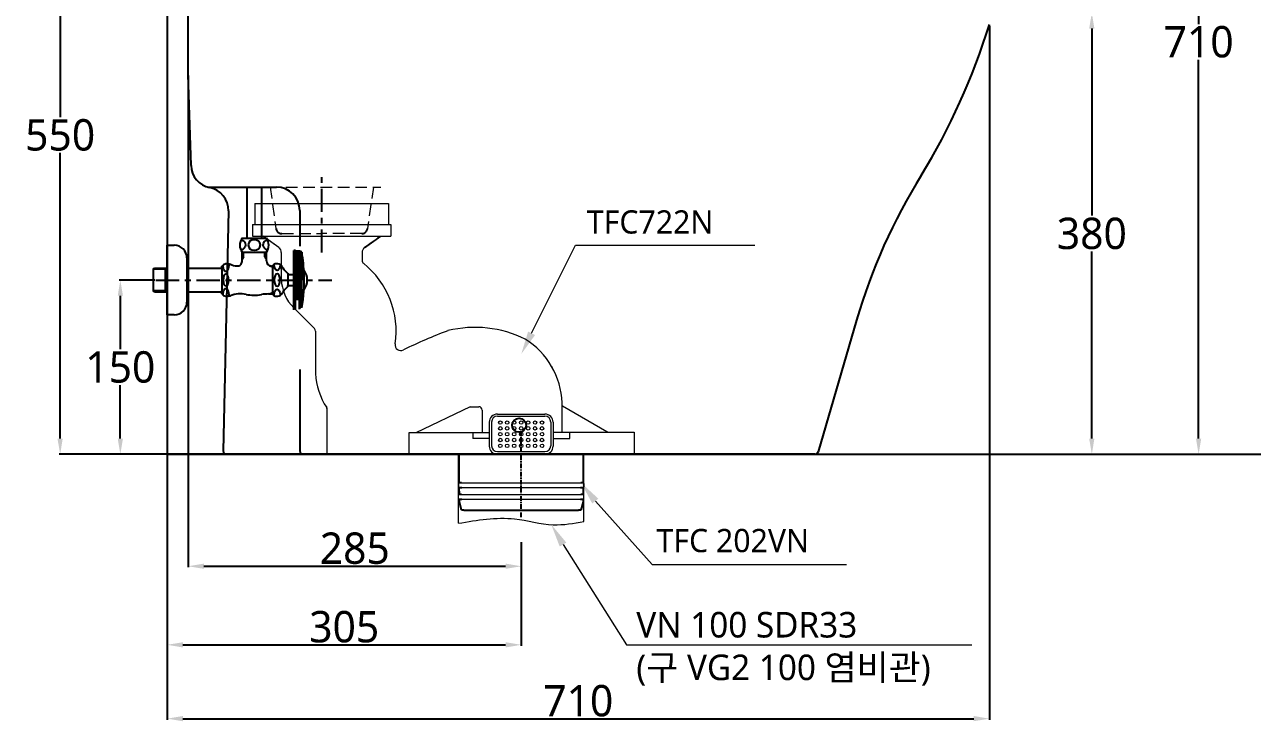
# Model space of a CAD drawing. Header units: millimetres. Extents: x 7257 to 9715, y -364 to 1930.
# Drawn here: x 7257 to 8314, y -364 to 236 of the extents above; entities that cross this region are included whole.
import ezdxf

# ---------------------------------------------------------------- set-up
doc = ezdxf.new("R2010")
doc.units = ezdxf.units.MM
doc.linetypes.add('CENTER', pattern=[7, 4, -1, 1, -1])
doc.linetypes.add('HIDDEN', pattern=[0.375, 0.25, -0.125])
for name, color, linetype, lineweight in [('1', 1, 'CENTER', 5), ('2', 2, 'HIDDEN', 9), ('3', 3, 'Continuous', 15)]:
    doc.layers.add(name, color=color, linetype=linetype, lineweight=lineweight)
for name, color, linetype in [('4', 4, 'Continuous'), ('6', 6, 'Continuous'), ('CEN', 1, 'CENTER')]:
    doc.layers.add(name, color=color, linetype=linetype)
doc.styles.add('GHS', font='romans', dxfattribs={"bigfont": 'ghs'})
doc.styles.add('ROMANS', font='NanumGothic.ttf', dxfattribs={"height": 10.144927})
doc.styles.get("Standard").update_dxf_attribs({"font": 'NanumGothic.ttf'})
doc.dimstyles.new('AM_ISO$0', dxfattribs={"dimtxt": 3.5, "dimasz": 2.5, "dimexe": 1, "dimexo": 1, "dimgap": 0.8, "dimtad": 1, "dimdec": 0, "dimlfac": 10, "dimdsep": 46, "dimtxsty": 'Standard', "dimcen": 0, "dimclrd": 256, "dimclre": 256, "dimclrt": 2, "dimadec": 0, "dimazin": 2, "dimtp": 0.1, "dimtm": 0.1, "dimtfac": 0.71, "dimtdec": 0, "dimtmove": 0, "dimatfit": 3, "dimfxl": 0, "dimlwd": -1, "dimlwe": -1, "dimarcsym": 0})

# ---------------------------------------------------------------- blocks, each defined once
blk = doc.blocks.new('BGFB')
at = {"color": 2, "linetype": 'Continuous', "lineweight": 0}
for p, q in [((-57.5, 0), (57.5, 0)), ((-57.5, 0), (-57.5, -18)), ((57.5, 0), (57.5, -18)), ((-59.5, -18), (59.5, -18)), ((-59.5, -18), (-59.5, -28)), ((59.5, -18), (59.5, -28)), ((-59.5, -28), (59.5, -28)), ((-36.9, -38), (-50.8, -28)), ((36.9, -38.1), (50.8, -28)), ((-34.8, -42.1), (-34.8, -65.3)), ((34.8, -42.1), (34.8, -49.1)), ((-24.1, -89.9), (-6.2, -107.6)), ((-5.3, -109.8), (-5.3, -146.3)), ((4.7, -215.9), (4.7, -177.4)), ((127.8, -174.9), (81.1, -197.3)), ((127.8, -174.9), (135.3, -174.9)), ((138.3, -177.9), (138.3, -197.3)), ((207.1, -196.8), (207.1, -171.6)), ((207.3, -174.1), (245.6, -196.4)), ((144.3, -188.3), (144.3, -208.9)), ((146.3, -188.1), (146.3, -208.6)), ((151.3, -181.3), (192.3, -181.3)), ((151.3, -183.1), (192.3, -183.1)), ((197.3, -188.1), (197.3, -208.6)), ((199.3, -188.3), (199.3, -208.9)), ((144.3, -197.3), (75.1, -197.3)), ((75.1, -197.3), (75.1, -215.9)), ((130.2, -197.3), (130.2, -202.4)), ((199.3, -196.8), (269.2, -196.8)), ((213.7, -202.4), (213.7, -196.8)), ((269.2, -196.8), (269.2, -215.9)), ((144.3, -202.4), (130.2, -202.4)), ((199.3, -202.4), (213.7, -202.4)), ((4.7, -215.9), (269.2, -215.9)), ((151.3, -213.6), (192.3, -213.6)), ((117.8, -240.9), (117.8, -243.9)), ((118.5, -240.4), (118.3, -240.4)), ((118.5, -240.4), (225.4, -240.4)), ((225.9, -240.9), (225.9, -243.9)), ((118.5, -244.4), (118.3, -244.4)), ((118.5, -244.4), (225.4, -244.4)), ((120.3, -250.4), (223.3, -250.4)), ((120.6, -254.4), (223, -254.4))]:
    blk.add_line(p, q, dxfattribs=at)
at = {"color": 3, "linetype": 'Continuous', "lineweight": 0}
for p, q in [((117.8, -275.3), (117.8, -215.9)), ((225.9, -273.8), (225.9, -215.9))]:
    blk.add_line(p, q, dxfattribs=at)
at = {"color": 2}
for p, q in [((118.5, -240.4), (118.4, -215.9)), ((225.3, -215.9), (225.2, -240.4)), ((225.2, -240.4), (223.3, -240.4)), ((120.3, -250.4), (118.3, -250.4)), ((118.5, -244.4), (120.6, -244.4)), ((118.6, -250.4), (118.5, -244.4)), ((223, -244.4), (225.2, -244.4)), ((225.4, -250.4), (223.3, -250.4)), ((225.2, -244.4), (225.1, -250.4)), ((118.3, -254.4), (120.6, -254.4)), ((118.6, -256.9), (118.6, -254.4)), ((120.4, -263.9), (118.6, -256.9)), ((122.4, -263.9), (120.4, -263.9)), ((122.4, -263.9), (171.8, -263.9)), ((171.8, -263.9), (221.2, -263.9)), ((223.2, -263.9), (221.2, -263.9)), ((223, -254.4), (225.4, -254.4)), ((225.1, -256.9), (223.2, -263.9)), ((225.1, -254.4), (225.1, -256.9))]:
    blk.add_line(p, q, dxfattribs=at)
blk.add_line((120.3, -240.4), (118.5, -240.4))
at = {"color": 2, "linetype": 'Continuous', "lineweight": 0}
for centre in [(153.8, -188.6), (153.8, -193.6), (153.8, -198.6), (153.8, -203.6), (153.8, -208.6)]:
    blk.add_circle(centre, 1.5, dxfattribs=at)
for centre, radius, start, end in [((-39.8, -42.1), 5, 0.0447, 54.1067), ((39.8, -42.1), 5, 125.8861, 179.7556), ((37.8, -49.1), 3, 179.7556, 231.4151), ((-10.7, -109.9), 74.8, 351.5468, 51.4151), ((1.6, -64.1), 36.4, 181.8849, 225.0733), ((-8.3, -109.8), 3, 0.0895, 45.2408), ((239.8, -464.9), 378.8, 110.2437, 116.5549), ((132, -202.9), 96.3, 63.2809, 103.9725), ((68.2, -121.6), 5, 171.5468, 296.5549), ((140.2, -174), 67, 2.0828, 58.4605), ((52.8, -143.8), 58.1, 182.4762, 213.3534), ((1.7, -177.4), 3, 0, 33.3534), ((135.3, -177.9), 3, 0, 90), ((151.3, -188.3), 7, 90, 180), ((151.3, -188.1), 5, 90, 180), ((192.3, -188.3), 7, 360, 90), ((192.3, -188.1), 5, 0, 90), ((247.1, -193.8), 3, 239.7939, 270), ((151.3, -208.9), 7, 179.7381, 270), ((151.3, -208.6), 5, 180, 270), ((192.3, -208.6), 5, 270, 0), ((192.3, -208.9), 7, 270, 0), ((118.3, -240.9), 0.5, 90, 180), ((225.4, -240.9), 0.5, 0, 90), ((118.3, -243.9), 0.5, 180, 270), ((118.3, -250.9), 0.5, 90, 180), ((225.4, -243.9), 0.5, 270, 360), ((225.4, -250.9), 0.5, 0, 90), ((118.3, -253.9), 0.5, 180, 270), ((225.4, -253.9), 0.5, 270, 0)]:
    blk.add_arc(centre, radius, start, end, dxfattribs=at)
at = {"color": 3, "linetype": 'Continuous', "lineweight": 0}
blk.add_spline([(117.8, -275.3), (166.2, -271.5), (199.4, -276.5), (225.9, -273.8)], degree=3, dxfattribs=at)
at = {"layer": '1', "color": 252, "linetype": 'Continuous'}
for q in [(-50.8, -28), (-50.1, -28.5), (-50.1, -28.5), (-50.1, -28.5)]:
    blk.add_line((-36.9, -38), q, dxfattribs=at)
at = {"layer": '1', "color": 2, "linetype": 'Continuous'}
for centre in [(159.8, -188.6), (159.8, -188.6), (165.8, -188.6), (165.8, -188.6), (171.8, -188.6), (177.8, -188.6), (177.8, -188.6), (183.8, -188.6), (183.8, -188.6), (189.8, -188.6), (189.8, -188.6), (159.8, -193.6), (159.8, -193.6), (159.8, -198.6), (159.8, -198.6), (165.8, -193.6), (165.8, -193.6), (165.8, -198.6), (165.8, -198.6), (171.8, -193.6), (171.8, -198.6), (177.8, -193.6), (177.8, -193.6), (177.8, -198.6), (177.8, -198.6), (183.8, -193.6), (183.8, -193.6), (183.8, -198.6), (183.8, -198.6), (189.8, -193.6), (189.8, -193.6), (189.8, -198.6), (189.8, -198.6), (159.8, -203.6), (159.8, -203.6), (159.8, -208.6), (159.8, -208.6), (165.8, -203.6), (165.8, -203.6), (165.8, -208.6), (165.8, -208.6), (171.8, -203.6), (171.8, -208.6), (171.8, -208.6), (177.8, -203.6), (177.8, -203.6), (177.8, -208.6), (177.8, -208.6), (183.8, -203.6), (183.8, -203.6), (183.8, -208.6), (183.8, -208.6), (189.8, -203.6), (189.8, -203.6), (189.8, -208.6), (189.8, -208.6)]:
    blk.add_circle(centre, 1.5, dxfattribs=at)
at = {"layer": '1', "color": 252, "linetype": 'Continuous'}
for centre in [(171.8, -188.6), (171.8, -193.6), (171.8, -198.6), (171.8, -203.6)]:
    blk.add_circle(centre, 1.5, dxfattribs=at)
for points, degree in [([(50.1, -28.5), (36.9, -38)], 1), ([(50.1, -28.5), (45.7, -31.7), (41.3, -34.8), (36.9, -38)], 3), ([(50.1, -28.5), (36.9, -38)], 1), ([(50.1, -28.5), (45.7, -31.7), (41.3, -34.8), (36.9, -38)], 3), ([(197.9, -139.9), (198.2, -140.5), (198.5, -141), (198.8, -141.6)], 3), ([(197.9, -139.9), (198.2, -140.5), (198.5, -141), (198.8, -141.6)], 3)]:
    blk.add_open_spline(points, degree=degree, dxfattribs=at)
at = {"layer": 'CEN'}
blk.add_line((171.8, -269.9), (171.8, -196.9), dxfattribs=at)
blk = doc.blocks.new('*D12')
at = {"color": 3}
for p, q in [((8080.8, 246.1), (8176.8, 246.1)), ((8175.9, 232.6), (8175.9, 71.6)), ((8175.9, -120.4), (8175.9, 40.7)), ((7919.7, -133.9), (8176.8, -133.9))]:
    blk.add_line(p, q, dxfattribs=at)
for points in [[(8173.6, 232.6), (8178.1, 232.6), (8175.9, 246.1)], [(8173.6, -120.4), (8178.1, -120.4), (8175.9, -133.9)]]:
    blk.add_solid(points, dxfattribs=at)
at = {"layer": 'Defpoints', "color": 0}
for p in [(8079.9, 246.1), (7918.8, -133.9), (8175.9, -133.9)]:
    blk.add_point(p, dxfattribs=at)
at = {"color": 2, "insert": (8175.9, 56.1), "char_height": 27, "attachment_point": 5}
blk.add_mtext('380', dxfattribs=at)
blk = doc.blocks.new('*D13')
at = {"color": 3}
for p, q in [((7379.4, -102.8), (7379.4, -298.8)), ((7684.4, -209.6), (7684.4, -298.8)), ((7392.9, -297.9), (7670.9, -297.9))]:
    blk.add_line(p, q, dxfattribs=at)
for points in [[(7392.9, -295.7), (7392.9, -300.2), (7379.4, -297.9)], [(7670.9, -295.7), (7670.9, -300.2), (7684.4, -297.9)]]:
    blk.add_solid(points, dxfattribs=at)
at = {"layer": 'Defpoints', "color": 0}
for p in [(7379.4, -101.9), (7684.4, -208.7), (7684.4, -297.9)]:
    blk.add_point(p, dxfattribs=at)
at = {"color": 2, "insert": (7531.9, -282.5), "char_height": 27, "attachment_point": 5}
blk.add_mtext('305', dxfattribs=at)
blk = doc.blocks.new('*D14')
at = {"color": 3}
for p, q in [((7397.5, 192.1), (7397.5, -231.2)), ((7684.4, -209.6), (7684.4, -231.2)), ((7411, -230.3), (7670.9, -230.3))]:
    blk.add_line(p, q, dxfattribs=at)
for points in [[(7411, -228), (7411, -232.5), (7397.5, -230.3)], [(7670.9, -228), (7670.9, -232.5), (7684.4, -230.3)]]:
    blk.add_solid(points, dxfattribs=at)
at = {"layer": 'Defpoints', "color": 0}
for p in [(7397.5, 193), (7684.4, -208.7), (7684.4, -230.3)]:
    blk.add_point(p, dxfattribs=at)
at = {"color": 2, "insert": (7541, -214.9), "char_height": 27, "attachment_point": 5}
blk.add_mtext('285', dxfattribs=at)
blk = doc.blocks.new('*D15')
at = {"color": 3}
for p, q in [((7368.8, 16.1), (7338.1, 16.1)), ((7339, 2.6), (7339, -43.5)), ((7339, -120.4), (7339, -74.3)), ((7441.3, -133.9), (7338.1, -133.9))]:
    blk.add_line(p, q, dxfattribs=at)
for points in [[(7336.8, 2.6), (7341.3, 2.6), (7339, 16.1)], [(7336.8, -120.4), (7341.3, -120.4), (7339, -133.9)]]:
    blk.add_solid(points, dxfattribs=at)
at = {"layer": 'Defpoints', "color": 0}
for p in [(7369.7, 16.1), (7339, -133.9), (7442.2, -133.9)]:
    blk.add_point(p, dxfattribs=at)
at = {"color": 2, "insert": (7339, -58.9), "char_height": 27, "attachment_point": 5}
blk.add_mtext('150', dxfattribs=at)
blk = doc.blocks.new('*D16')
at = {"color": 3}
for p, q in [((7427.6, 415.7), (7286.3, 415.7)), ((7287.2, 402.2), (7287.2, 156.3)), ((7287.2, -120.4), (7287.2, 125.6)), ((7441.3, -133.9), (7286.3, -133.9))]:
    blk.add_line(p, q, dxfattribs=at)
for points in [[(7284.9, 402.2), (7289.4, 402.2), (7287.2, 415.7)], [(7284.9, -120.4), (7289.4, -120.4), (7287.2, -133.9)]]:
    blk.add_solid(points, dxfattribs=at)
at = {"layer": 'Defpoints', "color": 0}
for p in [(7428.5, 415.7), (7287.2, -133.9), (7442.2, -133.9)]:
    blk.add_point(p, dxfattribs=at)
at = {"color": 2, "insert": (7287.2, 140.9), "char_height": 27, "attachment_point": 5}
blk.add_mtext('550', dxfattribs=at)
blk = doc.blocks.new('*D17')
at = {"color": 3}
for p, q in [((7397.5, 193.9), (7397.5, 471.9)), ((7411, 471), (7523.8, 471)), ((7537.3, 261.6), (7537.3, 471.9))]:
    blk.add_line(p, q, dxfattribs=at)
for points in [[(7411, 473.2), (7411, 468.7), (7397.5, 471)], [(7523.8, 473.2), (7523.8, 468.7), (7537.3, 471)]]:
    blk.add_solid(points, dxfattribs=at)
at = {"layer": 'Defpoints', "color": 0}
for p in [(7537.3, 471), (7537.3, 260.7), (7397.5, 193)]:
    blk.add_point(p, dxfattribs=at)
at = {"color": 2, "insert": (7467.4, 486.3), "char_height": 27, "attachment_point": 5}
blk.add_mtext('140', dxfattribs=at)
blk = doc.blocks.new('*D22')
at = {"color": 3}
for p, q in [((8210.2, 576.1), (8268.8, 576.1)), ((8267.9, 562.6), (8267.9, 236.4)), ((8267.9, -120.4), (8267.9, 205.8)), ((8210.2, -133.9), (8268.8, -133.9))]:
    blk.add_line(p, q, dxfattribs=at)
for points in [[(8265.6, 562.6), (8270.1, 562.6), (8267.9, 576.1)], [(8265.6, -120.4), (8270.1, -120.4), (8267.9, -133.9)]]:
    blk.add_solid(points, dxfattribs=at)
at = {"layer": 'Defpoints', "color": 0}
for p in [(8209.3, 576.1), (8209.3, -133.9), (8267.9, -133.9)]:
    blk.add_point(p, dxfattribs=at)
at = {"color": 2, "insert": (8267.9, 221.1), "char_height": 27, "attachment_point": 5}
blk.add_mtext('710', dxfattribs=at)
blk = doc.blocks.new('*D23')
at = {"color": 3}
for p, q in [((8087.6, 235.1), (8087.6, -362.4)), ((7379.4, -134.8), (7379.4, -362.4)), ((7392.9, -361.5), (8074.1, -361.5))]:
    blk.add_line(p, q, dxfattribs=at)
for points in [[(7392.9, -359.2), (7392.9, -363.7), (7379.4, -361.5)], [(8074.1, -359.2), (8074.1, -363.7), (8087.6, -361.5)]]:
    blk.add_solid(points, dxfattribs=at)
at = {"layer": 'Defpoints', "color": 0}
for p in [(8087.6, 236), (7379.4, -133.9), (8087.6, -361.5)]:
    blk.add_point(p, dxfattribs=at)
at = {"color": 2, "insert": (7733.5, -346.2), "char_height": 27, "attachment_point": 5}
blk.add_mtext('710', dxfattribs=at)

msp = doc.modelspace()

# ---------------------------------------------------------------- linework, layer by layer
at = {"color": 2}
msp.add_line((7397.5, 193), (7397.5, 361.1), dxfattribs=at)
at = {"color": 0}
for p, q in [((7399.9, 114.7), (7397.5, 193)), ((7414.4, 96.1), (7473.6, 96.1)), ((7432.1, 75.7), (7427.6, -130.8)), ((7493.6, 76.1), (7493.6, 45.3)), ((7973.3, -18.4), (7940.2, -131.7)), ((7493.6, -60.9), (7493.6, -130.9))]:
    msp.add_line(p, q, dxfattribs=at)
at = {"color": 1, "linetype": 'CENTER', "ltscale": 5}
for p, q in [((7512.5, 39.7), (7512.5, 106.3)), ((7369.7, 16.1), (7521.3, 16.1))]:
    msp.add_line(p, q, dxfattribs=at)
for p, q in [((7937.3, -133.9), (7430.6, -133.9)), ((7454, -133.9), (7985, -133.9))]:
    msp.add_line(p, q)
at = {"color": 2}
msp.add_circle((7682.5, -108.9), 6, dxfattribs=at)
at = {"color": 0}
for centre, radius, start, end in [((7536.2, 406.7), 577.2, 328.6156, 342.8079), ((7419.9, 115.3), 20, 181.7398, 258.7412), ((8453.2, -158.5), 500, 148.0487, 163.7189), ((7412.1, 76.1), 20, 358.7546, 78.7412), ((7473.6, 76.1), 20, 0, 90), ((7430.6, -130.9), 3, 178.7546, 270), ((7496.6, -130.9), 3, 180, 270), ((7937.3, -130.9), 3, 270, 343.7189)]:
    msp.add_arc(centre, radius, start, end, dxfattribs=at)
at = {"color": 7, "linetype": 'HIDDEN', "ltscale": 40}
for centre, start, end in [((7478.1, 61.1), 188.1301, 270), ((7547, 61.1), 270, 351.8699)]:
    msp.add_arc(centre, 5, start, end, dxfattribs=at)
at = {"layer": '2', "color": 7, "linetype": 'HIDDEN', "ltscale": 40}
for p, q in [((7466.5, 96.1), (7563.4, 96.1)), ((7468, 96.1), (7473.1, 60.4)), ((7557, 96.1), (7551.9, 60.4)), ((7478.1, 56.1), (7512.5, 56.1)), ((7547, 56.1), (7512.5, 56.1))]:
    msp.add_line(p, q, dxfattribs=at)
at = {"layer": '3', "color": 3}
for points in [[(7693.3, -29.7), (7731.1, 46), (7885.7, 46)], [(7748.2, -174.2), (7797.2, -228.8), (7964.5, -228.8)]]:
    msp.add_lwpolyline(points, dxfattribs=at)
at = {"layer": '3'}
msp.add_lwpolyline([(7720.4, -211.6), (7775, -297.9), (8072.5, -297.9)], dxfattribs=at)
at = {"layer": '3', "color": 3}
for points in [[(7696.3, -31.2), (7684.4, -47.6), (7690.3, -28.2)], [(7750.8, -172.1), (7735.9, -158.4), (7745.5, -176.2)], [(7717.5, -213.3), (7710.2, -194.3), (7723.2, -209.9)]]:
    msp.add_solid(points, dxfattribs=at)
at = {"layer": '4'}
for p, q in [((7448, 96.1), (7448, 52.1)), ((7460.7, 96.1), (7460.7, 52.1)), ((7379.4, -13.9), (7379.4, 46.1)), ((7379.4, 46.1), (7385.4, 46.1)), ((7443.9, 52.1), (7448, 52.1)), ((7448, 52.1), (7464.9, 52.1)), ((7396.4, 35.1), (7396.4, -2.9)), ((7443.9, 40.1), (7464.9, 40.1)), ((7443.9, 32.2), (7443.9, 40.1)), ((7443.9, 36.1), (7445.1, 36.1)), ((7445.1, 36.1), (7443.9, 34)), ((7445.1, 36.1), (7445.1, 40.1)), ((7463.6, 36.1), (7463.6, 40.1)), ((7463.6, 36.1), (7464.9, 36.1)), ((7463.6, 36.1), (7464.9, 34)), ((7464.9, 32.6), (7464.9, 40.1)), ((7489.9, 41.6), (7488.4, 41.6)), ((7488.4, 40.6), (7488.4, 41.6)), ((7488.4, 16.1), (7488.4, 40.6)), ((7489.9, 41.4), (7489.9, 41.6)), ((7489.9, 41.4), (7489.9, 16.1)), ((7493.4, 40.7), (7489.9, 40.7)), ((7493.4, 39.7), (7489.9, 39.7)), ((7493.4, 38.7), (7489.9, 38.7)), ((7493.4, 37.7), (7489.9, 37.7)), ((7493.4, 36.7), (7489.9, 36.7)), ((7493.4, 35.7), (7489.9, 35.7)), ((7493.4, 34.7), (7489.9, 34.7)), ((7493.4, 33.7), (7489.9, 33.7)), ((7493.4, 32.7), (7489.9, 32.7)), ((7493.4, 41.1), (7490.2, 41.1)), ((7493.9, 40.6), (7493.4, 41.1)), ((7493.4, 41.1), (7493.4, 16.1)), ((7494.7, 40.6), (7493.9, 40.6)), ((7493.9, 40.6), (7493.9, 16.1)), ((7495.3, 40.1), (7495.3, 16.1)), ((7367.4, 25.4), (7368.4, 26.4)), ((7377.9, 25.4), (7367.4, 25.4)), ((7367.5, 6.9), (7367.5, 25.4)), ((7368.4, 26.4), (7379.4, 26.4)), ((7377.9, 5.9), (7377.9, 26.4)), ((7377.9, 25.4), (7378.9, 26.4)), ((7379.4, 25.8), (7379.4, 6.5)), ((7396.4, 26.4), (7426.4, 26.4)), ((7426.4, 25.4), (7426.4, 28.1)), ((7426.4, 25.4), (7426.4, 6.9)), ((7469.4, 27.4), (7468.1, 28.3)), ((7469.4, 28.1), (7470.3, 28.1)), ((7469.4, 27.4), (7469.4, 28.1)), ((7469.4, 27.4), (7470.3, 27.4)), ((7470.3, 28.1), (7470.3, 28.8)), ((7470.3, 4.1), (7470.3, 28.1)), ((7478.4, 27.4), (7479, 26.5)), ((7483.3, 21.9), (7483.3, 20.9)), ((7493.4, 31.7), (7489.9, 31.7)), ((7493.4, 30.7), (7489.9, 30.7)), ((7493.4, 29.7), (7489.9, 29.7)), ((7493.4, 28.7), (7489.9, 28.7)), ((7493.4, 27.7), (7489.9, 27.7)), ((7493.4, 26.7), (7489.9, 26.7)), ((7493.4, 25.7), (7489.9, 25.7)), ((7493.4, 24.7), (7489.9, 24.7)), ((7493.4, 23.7), (7489.9, 23.7)), ((7493.4, 22.7), (7489.9, 22.7)), ((7493.4, 21.7), (7489.9, 21.7)), ((7483.3, 20.9), (7483.3, 11.4)), ((7483.3, 20.9), (7488.4, 20.9)), ((7483.3, 11.4), (7488.4, 11.4)), ((7483.3, 10.4), (7483.3, 11.4)), ((7488.4, -9.4), (7488.4, 16.1)), ((7493.4, 20.7), (7489.9, 20.7)), ((7493.4, 19.7), (7489.9, 19.7)), ((7493.4, 18.7), (7489.9, 18.7)), ((7493.4, 17.7), (7489.9, 17.7)), ((7493.4, 16.7), (7489.9, 16.7)), ((7489.9, -9.2), (7489.9, 16.1)), ((7493.4, 15.5), (7489.9, 15.5)), ((7493.4, 14.5), (7489.9, 14.5)), ((7493.4, 13.5), (7489.9, 13.5)), ((7493.4, 12.5), (7489.9, 12.5)), ((7493.4, 11.5), (7489.9, 11.5)), ((7493.4, -8.9), (7493.4, 16.1)), ((7493.9, -8.4), (7493.9, 16.1)), ((7495.3, -7.9), (7495.3, 16.1)), ((7377.9, 6.9), (7367.4, 6.9)), ((7368.4, 5.9), (7367.4, 6.9)), ((7368.4, 5.9), (7379.4, 5.9)), ((7378.9, 5.9), (7377.9, 6.9)), ((7396.4, 5.9), (7426.4, 5.9)), ((7426.4, 4.1), (7426.4, 6.9)), ((7426.4, 5.9), (7426.4, 5.7)), ((7426.4, 4.1), (7426.4, 5.7)), ((7466.7, 4.1), (7470.3, 4.1)), ((7469.4, 4.9), (7468.1, 4.1)), ((7469.4, 4.9), (7470.3, 4.9)), ((7469.4, 4.1), (7469.4, 4.9)), ((7470.3, 3.4), (7470.3, 4.1)), ((7478.4, 4.8), (7479, 5.8)), ((7493.4, 10.5), (7489.9, 10.5)), ((7493.4, 9.5), (7489.9, 9.5)), ((7493.4, 8.5), (7489.9, 8.5)), ((7493.4, 7.5), (7489.9, 7.5)), ((7493.4, 6.5), (7489.9, 6.5)), ((7493.4, 5.5), (7489.9, 5.5)), ((7493.4, 4.5), (7489.9, 4.5)), ((7493.4, 3.5), (7489.9, 3.5)), ((7493.4, 2.5), (7489.9, 2.5)), ((7493.4, 1.5), (7489.9, 1.5)), ((7493.4, 0.5), (7489.9, 0.5)), ((7493.4, -0.5), (7489.9, -0.5)), ((7385.4, -13.9), (7379.4, -13.9))]:
    msp.add_line(p, q, dxfattribs=at)
for centre, radius, start, end in [((7385.4, 35.1), 11, 0, 90), ((7451.9, 46.1), 10, 143.1301, 216.8699), ((7456.9, 46.1), 10, 323.1301, 36.8699), ((7439.9, 32.2), 4, 262.2883, 0), ((7469.4, 32.6), 4.5, 180, 270), ((7490.2, 41.4), 0.3, 180, 270), ((7494.7, 39.9), 0.7, 9.4934, 90), ((7352.4, 16.1), 145, 1.9431, 9.4934), ((7431.3, 23.1), 7, 69.0339, 134.5129), ((7442.7, 52.8), 24.8, 249.0339, 262.2883), ((7473.8, 24.8), 5.36, 30, 130.4306), ((7491.1, 33.5), 14, 210, 236.1902), ((7486.1, 16.1), 14, 0.2473, 38.2141), ((7352.4, 16.1), 145, 350.5066, 1.9431), ((7486.1, 16.2), 14, 321.7859, 359.7527), ((7431.3, 9.1), 7, 225.5, 290.9661), ((7442.7, -20.6), 24.8, 79.2627, 110.9661), ((7454.4, 41.1), 38, 259.2627, 279.3048), ((7466.7, -33.9), 38, 90, 99.3048), ((7473.8, 7.5), 5.36, 229.5694, 330), ((7491.1, -1.2), 14, 123.8098, 150), ((7385.4, -2.9), 11, 270, 0)]:
    msp.add_arc(centre, radius, start, end, dxfattribs=at)
at = {"layer": '4', "extrusion": (0, 0, -1)}
for centre, major_axis, ratio, start_param, end_param in [((7441.7, 46.3), (-5.23, 0), 0.866391, 1.824119, 4.49897), ((7467.2, 46.3), (-5.23, 0), 0.866391, 4.942097, 7.58465), ((7430, 28.6), (0, -5.22), 0.46009, 4.433611, 7.934688), ((7474.1, 29.7), (0, -5.4), 0.478204, 4.79078, 7.834251), ((7430, 3.7), (0, -5.22), 0.46009, 1.472186, 5.009627), ((7474.1, 2.8), (0, -5.4), 0.478204, 1.540108, 4.68362)]:
    msp.add_ellipse(centre, major_axis=major_axis, ratio=ratio, start_param=start_param, end_param=end_param, dxfattribs=at)
for centre, major_axis, ratio in [((7454.4, 46.3), (-5.23, 0), 0.866391), ((7430, 16.1), (0, -5.22), 0.46009), ((7474.1, 16.1), (0, -5.4), 0.478204)]:
    msp.add_ellipse(centre, major_axis=major_axis, ratio=ratio, dxfattribs=at)
at = {"layer": '6'}
msp.add_lwpolyline([(9715, 1791.2), (7379.4, 1791.2), (7379.4, -133.9), (9306.9, -133.9), (9306.9, 866.1)], dxfattribs=at)

# ---------------------------------------------------------------- block references
at = {"color": 1}
msp.add_blockref('BGFB', (7512.5, 82), dxfattribs=at)

# ---------------------------------------------------------------- texts
at = {"layer": '2', "attachment_point": 4}
for s, insert, char_height, style in [('{\\fNanumGothic|b0|i0|c129|p50;TFC722N}', (7740.9, 66), 20, 'GHS'), ('{\\fNanumGothic|b0|i0|c129|p50;TFC 202VN}', (7800.9, -208.3), 20, 'GHS'), ('VN 100 SDR33\\P(구 VG2 100 염비관)', (7783.5, -301.4), 22, 'ROMANS')]:
    msp.add_mtext(s, dxfattribs=dict(at, insert=insert, char_height=char_height, style=style))

# ---------------------------------------------------------------- dimensions: what is measured, and where the dimension line sits
for base, p1, p2, picture, middle in [((8267.9, -133.9), (8209.3, 576.1), (8209.3, -133.9), '*D22', (8267.9, 221.1)), ((7339, -133.9), (7369.7, 16.1), (7442.2, -133.9), '*D15', (7339, -58.9))]:
    dim = msp.add_linear_dim(base=base, p1=p1, p2=p2, angle=90, dimstyle='AM_ISO$0', override={"dimscale": 0.9, "dimtxt": 30, "dimasz": 15, "dimtih": 1, "dimtoh": 1, "dimlfac": 1, "dimclrd": 3, "dimclre": 3})
    dim.commit()
    dim.dimension.update_dxf_attribs({"geometry": picture, "text_midpoint": middle})
for base, p1, p2, picture, middle in [((7537.3, 471), (7397.5, 193), (7537.3, 260.7), '*D17', (7467.4, 486.3)), ((7684.4, -297.9), (7379.4, -101.9), (7684.4, -208.7), '*D13', (7531.9, -282.5))]:
    dim = msp.add_linear_dim(base=base, p1=p1, p2=p2, dimstyle='AM_ISO$0', override={"dimscale": 0.9, "dimtxt": 30, "dimasz": 15, "dimtih": 1, "dimtoh": 1, "dimlfac": 1, "dimclrd": 3, "dimclre": 3})
    dim.commit()
    dim.dimension.update_dxf_attribs({"geometry": picture, "text_midpoint": middle})
dim = msp.add_linear_dim(base=(7287.2, -133.9), p1=(7428.5, 415.7), p2=(7442.2, -133.9), angle=90, text='550', dimstyle='AM_ISO$0', override={"dimscale": 0.9, "dimtxt": 30, "dimasz": 15, "dimtih": 1, "dimtoh": 1, "dimlfac": 1, "dimclrd": 3, "dimclre": 3})
dim.commit()
dim.dimension.update_dxf_attribs({"geometry": '*D16', "text_midpoint": (7287.2, 140.9), "dimtype": 160})
dim = msp.add_linear_dim(base=(8175.9, -133.9), p1=(8079.9, 246.1), p2=(7918.8, -133.9), angle=90, dimstyle='AM_ISO$0', override={"dimscale": 0.9, "dimtxt": 30, "dimasz": 15, "dimtih": 1, "dimtoh": 1, "dimlfac": 1, "dimclrd": 3, "dimclre": 3})
dim.commit()
dim.dimension.update_dxf_attribs({"geometry": '*D12', "text_midpoint": (8175.9, 56.1), "dimtype": 160})
dim = msp.add_linear_dim(base=(8087.6, -361.5), p1=(7379.4, -133.9), p2=(8087.6, 236), text='710', dimstyle='AM_ISO$0', override={"dimscale": 0.9, "dimtxt": 30, "dimasz": 15, "dimtih": 1, "dimtoh": 1, "dimlfac": 1, "dimclrd": 3, "dimclre": 3})
dim.commit()
dim.dimension.update_dxf_attribs({"geometry": '*D23', "text_midpoint": (7733.5, -361.5), "dimtype": 160})
dim = msp.add_linear_dim(base=(7684.4, -230.3), p1=(7397.5, 193), p2=(7684.4, -208.7), text='285', dimstyle='AM_ISO$0', override={"dimscale": 0.9, "dimtxt": 30, "dimasz": 15, "dimtih": 1, "dimtoh": 1, "dimlfac": 1, "dimclrd": 3, "dimclre": 3})
dim.commit()
dim.dimension.update_dxf_attribs({"geometry": '*D14', "text_midpoint": (7541, -214.9)})

doc.saveas('drawing.dxf')
